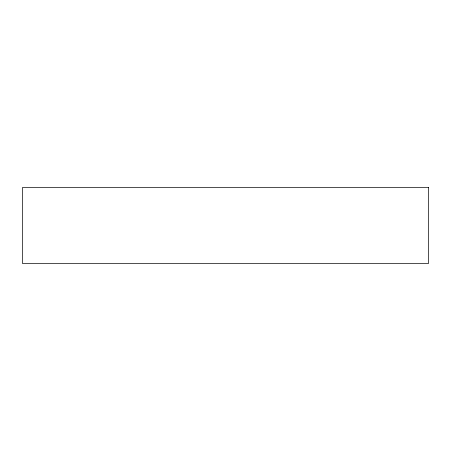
<?xml version="1.0" encoding="UTF-8"?>
<svg xmlns="http://www.w3.org/2000/svg" width="451" height="451" viewBox="0 0 451 451"><rect width="100%" height="100%" fill="white"/><g stroke="black" fill="none" stroke-linecap="round" stroke-linejoin="round"><path stroke-width="0.68" d="M428.45 187.447L22.55 187.447L22.55 263.553L428.45 263.553L428.45 187.447"/></g></svg>
